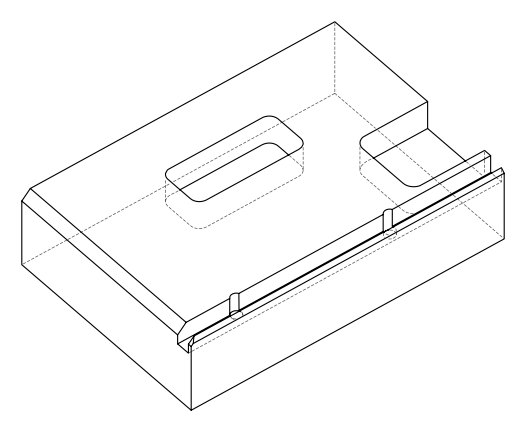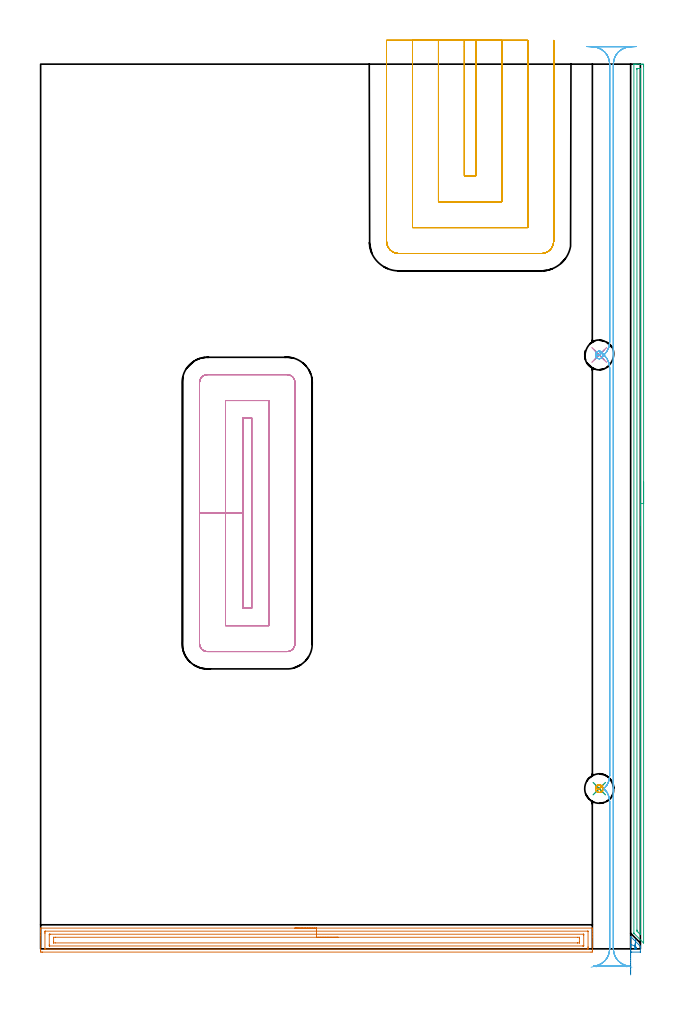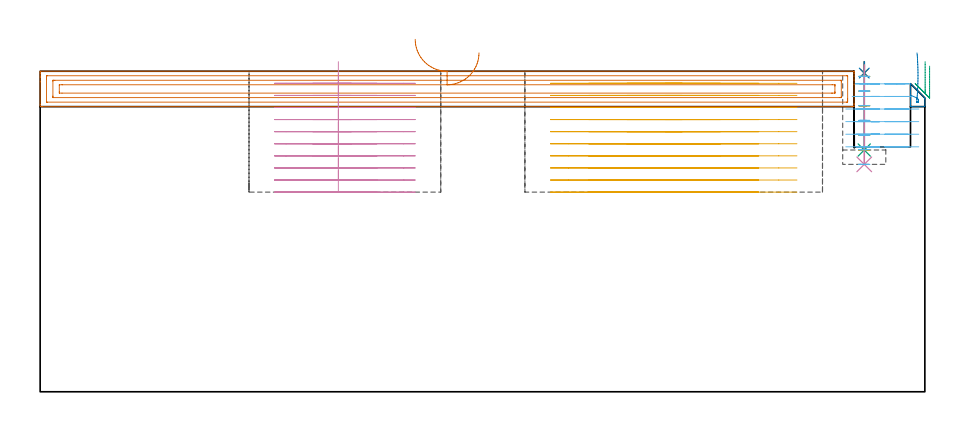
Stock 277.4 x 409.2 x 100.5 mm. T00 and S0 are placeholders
(PLAN: 12 operations, 4 tool changes, 65.9 min)
(1 SPOT_DRILL | STEP1POCKET | NXT0321_9005460120000 | 0.03 min | 2 mm3)
(2 SPOT_DRILL_1 | STEP1POCKET_1 | NXT0321_9005460120000 | 0.03 min | 2 mm3)
(3 DRILL_BLIND_HOLE_INTO_CENTER | STEP1POCKET | NXT0301_128 | 0.11 min | 2661 mm3)
(4 DRILL_BLIND_HOLE_INTO_CENTER_1 | STEP1POCKET_1 | NXT0301_128 | 0.13 min | 3168 mm3)
(5 MILL_ROUGH_BLIND_HOLE_CONTOUR | STEP1POCKET | NXT0201_013 | Spiral | 0.42 min | 872 mm3)
(6 MILL_ROUGH_BLIND_HOLE_CONTOUR_1 | STEP1POCKET_1 | NXT0201_013 | Spiral | 0.49 min | 1008 mm3)
(7 AREA_MILL | FG_CHAMFER_SURFACE | UGT0205_001 | 8.43 min | 16099 mm3)
(8 AREA_MILL_1 | FG_CHAMFER_SURFACE_1 | UGT0205_001 | 0.26 min | 655 mm3)
(9 AREA_MILL_2 | FG_CHAMFER_SURFACE_2 | UGT0205_001 | 6.64 min | 14135 mm3)
(10 MILL_RECTANGULAR_POCKET | POCKET_RECTANGULAR_STRAIGHT | NXT0201_012 | Follow Part, ap 4, ae 75% | 16.93 min | 323905 mm3)
(11 MILL_SLOT | SLOT_PARTIAL_RECTANGULAR | NXT0201_012 | Follow Part, ap 4, ae 75% | 21.58 min | 335040 mm3)
(12 MILL_RECTANGULAR_SLOT | SLOT_RECTANGULAR | NXT0201_012 | Follow Part, ap 4, ae 75% | 10.81 min | 162536 mm3)
(TOOL NXT0321_9005460120000 | NC Spot Drill, 142deg, 12mm, Carbide, Uncoated | D12 PA142 FL30 Z2)
(TOOL NXT0301_128 | Carbide Drill 12mm [861.1-1200-036A1-GP GC34] | D12 PA150 FL37.4 Z2)
(TOOL NXT0201_013 | ENDMILL 10mm | D10 FL30 Z4)
(TOOL UGT0205_001 | Chamfer Mill 20 x 3 x 45 deg. | D20 FL50 Z2)
(TOOL NXT0201_012 | ENDMILL 16mm [2P460-1600-NA 1630] | D16 FL38 Z6)
(OP 1 SPOT_DRILL)
G17 G21 G94 G90
T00 M6
G54
G17 G0 G90 X258.4 Y74.1 S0 M3
G43 Z110.5 H0
G94 G81 G98 Z99.919 F250. R103.5
G80
M5
M2
(OP 2 SPOT_DRILL_1)
G17 G21 G94 G90
T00 M6
G54
G17 G0 G90 X258.4 Y274.7 S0 M3
G43 Z110.5 H0
G94 G81 G98 Z99.919 F250. R103.5
G80
M5
M2
(OP 3 DRILL_BLIND_HOLE_INTO_CENTER)
G17 G21 G94 G90
T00 M6
G54
G17 G0 G90 X258.4 Y74.1 S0 M3
G43 Z110.5 H1
G94 G81 G98 Z75.8 F250. R102.5
G80
M5
M2
(OP 4 DRILL_BLIND_HOLE_INTO_CENTER_1)
G17 G21 G94 G90
T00 M6
G54
G17 G0 G90 X258.4 Y274.7 S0 M3
G43 Z110.5 H1
G94 G81 G98 Z71.3 F250. R102.5
G80
M5
M2
(OP 5 MILL_ROUGH_BLIND_HOLE_CONTOUR)
G17 G21 G94 G90
T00 M6
G54
G17 G0 G90 X258.4 Y74.1 S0 M3
G43 Z110.5 H0
Z98.883
G94 G3 X258.991 Y75.259 R0.73 F250.
X257.371 Y75.516 R1.159
X256.984 Y73.071 R1.75
X257.371 Y75.516 R-1.75
X257.178 Y74.294 R0.875
X258.4 Y74.1 R0.875
G0 Z94.267
G3 X258.991 Y75.259 R0.73
X257.371 Y75.516 R1.159
X256.984 Y73.071 R1.75
X257.371 Y75.516 R-1.75
X257.178 Y74.294 R0.875
X258.4 Y74.1 R0.875
G0 Z89.65
G3 X258.991 Y75.259 R0.73
X257.371 Y75.516 R1.159
X256.984 Y73.071 R1.75
X257.371 Y75.516 R-1.75
X257.178 Y74.294 R0.875
X258.4 Y74.1 R0.875
G0 Z85.033
G3 X258.991 Y75.259 R0.73
X257.371 Y75.516 R1.159
X256.984 Y73.071 R1.75
X257.371 Y75.516 R-1.75
X257.178 Y74.294 R0.875
X258.4 Y74.1 R0.875
G0 Z80.417
G3 X258.991 Y75.259 R0.73
X257.371 Y75.516 R1.159
X256.984 Y73.071 R1.75
X257.371 Y75.516 R-1.75
X257.178 Y74.294 R0.875
X258.4 Y74.1 R0.875
G0 Z75.8
G3 X258.991 Y75.259 R0.73
X257.371 Y75.516 R1.159
X256.984 Y73.071 R1.75
X257.371 Y75.516 R-1.75
X257.178 Y74.294 R0.875
X258.4 Y74.1 R0.875
G0 Z110.5
M5
M2
(OP 6 MILL_ROUGH_BLIND_HOLE_CONTOUR_1)
G17 G21 G94 G90
T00 M6
G54
G17 G0 G90 X258.4 Y274.7 S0 M3
G43 Z110.5 H0
Z98.9
G94 G3 X258.991 Y275.859 R0.73 F250.
X257.371 Y276.116 R1.159
X256.984 Y273.671 R1.75
X257.371 Y276.116 R-1.75
X257.178 Y274.894 R0.875
X258.4 Y274.7 R0.875
G0 Z94.3
G3 X258.991 Y275.859 R0.73
X257.371 Y276.116 R1.159
X256.984 Y273.671 R1.75
X257.371 Y276.116 R-1.75
X257.178 Y274.894 R0.875
X258.4 Y274.7 R0.875
G0 Z89.7
G3 X258.991 Y275.859 R0.73
X257.371 Y276.116 R1.159
X256.984 Y273.671 R1.75
X257.371 Y276.116 R-1.75
X257.178 Y274.894 R0.875
X258.4 Y274.7 R0.875
G0 Z85.1
G3 X258.991 Y275.859 R0.73
X257.371 Y276.116 R1.159
X256.984 Y273.671 R1.75
X257.371 Y276.116 R-1.75
X257.178 Y274.894 R0.875
X258.4 Y274.7 R0.875
G0 Z80.5
G3 X258.991 Y275.859 R0.73
X257.371 Y276.116 R1.159
X256.984 Y273.671 R1.75
X257.371 Y276.116 R-1.75
X257.178 Y274.894 R0.875
X258.4 Y274.7 R0.875
G0 Z75.9
G3 X258.991 Y275.859 R0.73
X257.371 Y276.116 R1.159
X256.984 Y273.671 R1.75
X257.371 Y276.116 R-1.75
X257.178 Y274.894 R0.875
X258.4 Y274.7 R0.875
G0 Z71.3
G3 X258.991 Y275.859 R0.73
X257.371 Y276.116 R1.159
X256.984 Y273.671 R1.75
X257.371 Y276.116 R-1.75
X257.178 Y274.894 R0.875
X258.4 Y274.7 R0.875
G0 Z110.5
M5
M2
(OP 7 AREA_MILL)
G17 G21 G94 G90
T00 M6
G54
G17 G0 G90 X117.6 Y9.6 S1061 M3
G43 Z110.5 H0
G94 G1 X117.638 Z109.628 F250.
X117.752 Z108.763
X117.941 Z107.912
X118.203 Z107.08
X118.537 Z106.274
X118.94 Z105.5
X119.408 Z104.764
X119.94 Z104.072
X120.529 Z103.429
X121.172 Z102.839
X121.864 Z102.308
X122.6 Z101.84
X123.374 Z101.437
X124.18 Z101.103
X125.012 Z100.841
X125.863 Z100.652
X126.728 Z100.538
X127.6 Z100.5
X255.018
X255.19 Y9.597 Z100.488
X255.194 Y9.527 Z100.419
X255.2 Y9.085 Z99.985
Y8.804 Z99.703
Y8.074 Z98.97
Y6.815 Z97.712
Y5.391 Z96.287
Y-0.604 Z90.294
X255.198 Y-0.869 Z90.029
X255.193 Y-1.491 Z89.406
X254.571 Y-1.5 Z89.4
X0.72
X0.629 Y-1.499 Z89.401
X0.007 Y-1.491 Z89.406
X0. Y-0.869 Z90.029
Y6.286 Z97.181
Y7.71 Z98.606
Y8.074 Z98.97
Y8.804 Z99.703
Y9.085 Z99.985
X0.006 Y9.527 Z100.419
X0.01 Y9.597 Z100.488
X0.182 Y9.6 Z100.5
X127.6
Y8.186 Z99.086
X252.894 Y8.185 Z99.085
X253.116 Y8.182 Z99.082
X253.175 Y8.179 Z99.079
X253.19 Y8.168 Z99.068
X253.196 Y8.134 Z99.034
X253.199 Y8.074 Z98.974
X253.2 Y0.92 Z91.82
X253.199 Y0.503 Z91.403
X253.194 Y0.026 Z90.926
X253.19 Y-0.072 Z90.828
X253.005 Y-0.081 Z90.819
X252.893 Y-0.085 Z90.815
X2.306
X2.084 Y-0.082 Z90.818
X2.024 Y-0.079 Z90.821
X2.01 Y-0.068 Z90.832
X2.004 Y-0.034 Z90.866
X2.001 Y0.026 Z90.926
X2. Y7.18 Z98.08
X2.001 Y7.597 Z98.497
X2.006 Y8.074 Z98.974
X2.01 Y8.172 Z99.072
X2.195 Y8.181 Z99.081
X2.307 Y8.185 Z99.085
X127.6 Y8.186 Z99.086
Y6.771 Z97.671
X250.994
X251.156 Y6.769 Z97.669
X251.182 Y6.767 Z97.667
X251.189 Y6.766 Z97.666
X251.192 Y6.738 Z97.638
X251.197 Y6.629 Z97.529
X251.199 Y6.492 Z97.392
X251.2 Y6.286 Z97.186
X251.199 Y1.609 Z92.509
X251.194 Y1.402 Z92.302
X251.19 Y1.345 Z92.245
X251.184 Y1.334 Z92.234
X251.175 Y1.333 Z92.233
X251.115 Y1.33 Z92.23
X250.994 Y1.329 Z92.229
X250.586 Y1.328 Z92.228
X4.206 Y1.329 Z92.229
X4.044 Y1.331 Z92.231
X4.018 Y1.332 Z92.232
X4.011 Y1.334 Z92.234
X4.008 Y1.361 Z92.261
X4.003 Y1.471 Z92.371
X4.001 Y1.608 Z92.508
X4. Y1.814 Z92.714
X4.001 Y6.491 Z97.391
X4.006 Y6.698 Z97.598
X4.01 Y6.755 Z97.655
X4.016 Y6.765 Z97.665
X4.025 Y6.767 Z97.667
X4.085 Y6.77 Z97.67
X4.206 Y6.771 Z97.671
X4.614
X127.6
Y5.357 Z96.257
X248.346
X249.172 Y5.352 Z96.252
X249.19 Y5.351 Z96.251
X249.193 Y5.33 Z96.23
X249.198 Y5.275 Z96.175
X249.199 Y5.165 Z96.065
X249.2 Y4.944 Z95.844
Y3.159 Z94.059
X249.199 Y2.936 Z93.836
X249.198 Y2.825 Z93.725
X249.193 Y2.77 Z93.67
X249.189 Y2.749 Z93.649
X249.167 Y2.747 Z93.647
X248.312 Y2.743 Z93.643
X248.277
X6.854
X6.028 Y2.748 Z93.648
X6.01 Y2.749 Z93.649
X6.006 Y2.77 Z93.67
X6.002 Y2.825 Z93.725
X6. Y2.935 Z93.835
Y3.156 Z94.056
X6.001 Y5.164 Z96.064
X6.002 Y5.275 Z96.175
X6.007 Y5.33 Z96.23
X6.011 Y5.351 Z96.251
X6.033 Y5.353 Z96.253
X6.888 Y5.357 Z96.257
X6.923
X127.6
X128.472 Z96.295
X129.336 Z96.409
X130.188 Z96.598
X131.02 Z96.86
X131.826 Z97.194
X132.6 Z97.597
X133.336 Z98.066
X134.028 Z98.597
X134.671 Z99.186
X135.26 Z99.829
X135.791 Z100.521
X136.26 Z101.257
X136.663 Z102.031
X136.997 Z102.837
X137.259 Z103.669
X137.448 Z104.521
X137.562 Z105.386
X137.6 Z106.257
G0 Z110.5
M5
M2
(OP 8 AREA_MILL_1)
G17 G21 G94 G90
T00 M6
G54
G17 G0 G90 X272.9 Y-12.042 S1061 M3
G43 Z110.5 H0
Z92.999
G94 G1 Y-11.399 Z92.409 F250.
Y-10.707 Z91.878
Y-9.971 Z91.409
Y-9.197 Z91.007
Y-8.391 Z90.673
Y-7.559 Z90.41
Y-6.708 Z90.222
Y-5.843 Z90.108
Y-4.971 Z90.07
Y-4.1 Z90.108
Y-3.235 Z90.222
Y-2.383 Z90.41
Y-1.551 Z90.673
Y-0.745 Z91.007
Y0.029 Z91.409
Y0.765 Z91.878
Y1.457 Z92.409
Y2.1 Z92.999
Y5.64 Z96.538
X272.903 Y5.69 Z96.588
X272.905 Y5.692 Z96.589
X272.909 Z96.59
X274.266 Y4.334 Z95.233
X277.212 Y1.388 Z92.287
X277.381 Y1.215 Z92.112
X277.39 Y1.202 Z92.1
X277.4 Y0.932 Z91.83
X277.399 Y-1.492 Z89.406
X277.359 Y-1.5 Z89.4
X273.383
X272.907 Y-1.491 Z89.405
X272.903 Y-1.478 Z89.417
X272.9 Y-0.998 Z89.897
Y0.772 Z91.666
Y1.576 Z92.475
Y1.657 Z92.556
Y2.1 Z92.999
X274.93 Y1.208 Z92.108
X275.15 Y0.995 Z91.895
X275.367 Y0.772 Z91.672
X275.39 Y0.739 Z91.639
X275.394 Y0.709 Z91.609
X275.398 Y0.647 Z91.547
X275.4 Y0.522 Z91.422
X275.398 Y0.272 Z91.172
X275.395 Y0.105 Z91.005
X275.39 Y-0.028 Z90.872
X275.382 Y-0.08 Z90.82
X275.123 Y-0.085 Z90.815
X274.946 Y-0.08 Z90.82
X274.91 Y-0.079 Z90.821
X274.905 Y-0.054 Z90.846
X274.902 Y-0.025 Z90.875
X274.901 Y0.005 Z90.905
X274.9 Y0.137 Z91.037
X274.905 Y0.772 Z91.672
X274.909 Y1.014 Z91.914
X274.93 Y1.208 Z92.108
X274.995 Y1.796 Z92.75
X275.053 Y2.326 Z93.44
X275.104 Y2.794 Z94.175
X275.148 Y3.197 Z94.947
X275.185 Y3.531 Z95.752
X275.213 Y3.795 Z96.584
X275.234 Y3.985 Z97.435
X275.247 Y4.1 Z98.299
X275.251 Y4.141 Z99.171
X275.247 Y4.106 Z100.042
X275.235 Y3.995 Z100.908
X275.215 Y3.81 Z101.76
X275.187 Y3.552 Z102.593
X275.151 Y3.222 Z103.4
X275.107 Y2.824 Z104.175
X275.056 Y2.36 Z104.912
X274.999 Y1.834 Z105.606
X274.935 Y1.25 Z106.251
G0 Z110.5
M5
M2
(OP 9 AREA_MILL_2)
G17 G21 G94 G90
T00 M6
G54
G17 G0 G90 X278.9 Y215.95 S1061 M3
G43 Z110.5 H0
Z102.1
G94 G1 Y215.912 Z101.228 F250.
Y215.798 Z100.364
Y215.609 Z99.512
Y215.347 Z98.68
Y215.013 Z97.874
Y214.61 Z97.1
Y214.142 Z96.364
Y213.61 Z95.672
Y213.021 Z95.029
Y212.378 Z94.44
Y211.686 Z93.909
Y210.95 Z93.44
Y210.176 Z93.037
Y209.37 Z92.703
Y208.538 Z92.441
Y207.687 Z92.252
Y206.822 Z92.138
Y205.95 Z92.1
X278.899 Y2.842 Z92.101
X278.895 Y2.716 Z92.103
X278.859 Y2.748 Z92.139
X278.738 Y2.863 Z92.261
X274.579 Y7.021 Z96.42
X274.412 Y7.191 Z96.581
X274.404 Y7.204 Z96.589
X274.4 Y7.325 Z96.6
Y409.037
X274.402 Y409.192 Z96.588
X274.415 Y409.2 Z96.576
X274.751 Z96.248
X275.123 Z95.876
X275.766 Z95.229
X276.972 Z94.025
X277.534 Z93.46
X278.136 Z92.859
X278.417 Y409.197 Z92.578
X278.891 Y409.191 Z92.105
X278.894 Y409.072 Z92.103
X278.898 Y408.591 Z92.102
X278.9 Y408.104 Z92.1
Y205.95
X277.486 Z93.514
Y6.88
X277.485 Y6.708 Z93.515
X277.483 Y6.623 Z93.517
X277.48 Y6.584 Z93.52
X277.479 Y6.583 Z93.521
X277.465 Y6.592 Z93.535
X277.376 Y6.677 Z93.624
X277.17 Y6.88 Z93.83
X276.65 Y7.4 Z94.35
X276.28 Y7.772 Z94.72
X275.901 Y8.161 Z95.099
X275.821 Y8.252 Z95.179
X275.819 Y8.301 Z95.181
X275.816 Y8.406 Z95.184
X275.814 Y8.617 Z95.186
Y8.665
Y406.806
X275.815 Y407.017 Z95.185
X275.817 Y407.122 Z95.183
X275.821 Y407.173 Z95.179
X275.823 Y407.19 Z95.177
X275.87 Y407.192 Z95.13
X276.261 Y407.199 Z94.739
X276.65 Z94.35
X277.145 Y407.198 Z93.855
X277.371 Y407.194 Z93.629
X277.476 Y407.19 Z93.524
X277.485 Y406.855 Z93.515
Y406.806
X277.486 Y205.95 Z93.514
Y205.078 Z93.552
Y204.214 Z93.666
Y203.362 Z93.855
Y202.53 Z94.117
Y201.724 Z94.451
Y200.95 Z94.854
Y200.214 Z95.323
Y199.522 Z95.854
Y198.879 Z96.443
Y198.29 Z97.086
Y197.758 Z97.778
Y197.29 Z98.514
Y196.887 Z99.288
Y196.553 Z100.094
Y196.291 Z100.926
Y196.102 Z101.778
Y195.988 Z102.643
Y195.95 Z103.514
G0 Z110.5
M5
M2
(OP 10 MILL_RECTANGULAR_POCKET)
G17 G21 G94 G90
T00 M6
G54
G17 G0 G90 X93.5 Y226.891 S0 M3
G43 Z110.5 H1
Z103.5
G94 G1 Y201.55 Z96.71 F250.
Y157.5 F500.
X97.6
Y245.6
X93.5
Y201.55
X85.5
Y149.5
X105.6
Y253.6
X85.5
Y201.55
X73.5
Y141.1
G3 X77.1 Y137.5 R3.6
G1 X114.
G3 X117.6 Y141.1 R3.6
G1 Y262.
G3 X114. Y265.6 R3.6
G1 X77.1
G3 X73.5 Y262. R3.6
G1 Y201.55
Y200.55
G0 X93.5 Y226.891 Z99.71
G1 Y201.55 Z92.92 F250.
Y157.5 F500.
X97.6
Y245.6
X93.5
Y201.55
X85.5
Y149.5
X105.6
Y253.6
X85.5
Y201.55
X73.5
Y141.1
G3 X77.1 Y137.5 R3.6
G1 X114.
G3 X117.6 Y141.1 R3.6
G1 Y262.
G3 X114. Y265.6 R3.6
G1 X77.1
G3 X73.5 Y262. R3.6
G1 Y201.55
Y200.55
G0 X93.5 Y226.891 Z95.92
G1 Y201.55 Z89.13 F250.
Y157.5 F500.
X97.6
Y245.6
X93.5
Y201.55
X85.5
Y149.5
X105.6
Y253.6
X85.5
Y201.55
X73.5
Y141.1
G3 X77.1 Y137.5 R3.6
G1 X114.
G3 X117.6 Y141.1 R3.6
G1 Y262.
G3 X114. Y265.6 R3.6
G1 X77.1
G3 X73.5 Y262. R3.6
G1 Y201.55
Y200.55
G0 X93.5 Y226.891 Z92.13
G1 Y201.55 Z85.34 F250.
Y157.5 F500.
X97.6
Y245.6
X93.5
Y201.55
X85.5
Y149.5
X105.6
Y253.6
X85.5
Y201.55
X73.5
Y141.1
G3 X77.1 Y137.5 R3.6
G1 X114.
G3 X117.6 Y141.1 R3.6
G1 Y262.
G3 X114. Y265.6 R3.6
G1 X77.1
G3 X73.5 Y262. R3.6
G1 Y201.55
Y200.55
G0 X93.5 Y226.891 Z88.34
G1 Y201.55 Z81.55 F250.
Y157.5 F500.
X97.6
Y245.6
X93.5
Y201.55
X85.5
Y149.5
X105.6
Y253.6
X85.5
Y201.55
X73.5
Y141.1
G3 X77.1 Y137.5 R3.6
G1 X114.
G3 X117.6 Y141.1 R3.6
G1 Y262.
G3 X114. Y265.6 R3.6
G1 X77.1
G3 X73.5 Y262. R3.6
G1 Y201.55
Y200.55
G0 X93.5 Y226.891 Z84.55
G1 Y201.55 Z77.76 F250.
Y157.5 F500.
X97.6
Y245.6
X93.5
Y201.55
X85.5
Y149.5
X105.6
Y253.6
X85.5
Y201.55
X73.5
Y141.1
G3 X77.1 Y137.5 R3.6
G1 X114.
G3 X117.6 Y141.1 R3.6
G1 Y262.
G3 X114. Y265.6 R3.6
G1 X77.1
G3 X73.5 Y262. R3.6
G1 Y201.55
Y200.55
G0 X93.5 Y226.891 Z80.76
G1 Y201.55 Z73.97 F250.
Y157.5 F500.
X97.6
Y245.6
X93.5
Y201.55
X85.5
Y149.5
X105.6
Y253.6
X85.5
Y201.55
X73.5
Y141.1
G3 X77.1 Y137.5 R3.6
G1 X114.
G3 X117.6 Y141.1 R3.6
G1 Y262.
G3 X114. Y265.6 R3.6
G1 X77.1
G3 X73.5 Y262. R3.6
G1 Y201.55
Y200.55
G0 X93.5 Y226.891 Z76.97
G1 Y201.55 Z70.18 F250.
Y157.5 F500.
X97.6
Y245.6
X93.5
Y201.55
X85.5
Y149.5
X105.6
Y253.6
X85.5
Y201.55
X73.5
Y141.1
G3 X77.1 Y137.5 R3.6
G1 X114.
G3 X117.6 Y141.1 R3.6
G1 Y262.
G3 X114. Y265.6 R3.6
G1 X77.1
G3 X73.5 Y262. R3.6
G1 Y201.55
Y200.55
G0 X93.5 Y226.891 Z73.18
G1 Y201.55 Z66.39 F250.
Y157.5 F500.
X97.6
Y245.6
X93.5
Y201.55
X85.5
Y149.5
X105.6
Y253.6
X85.5
Y201.55
X73.5
Y141.1
G3 X77.1 Y137.5 R3.6
G1 X114.
G3 X117.6 Y141.1 R3.6
G1 Y262.
G3 X114. Y265.6 R3.6
G1 X77.1
G3 X73.5 Y262. R3.6
G1 Y201.55
Y200.55
G0 X93.5 Y226.891 Z69.39
G1 Y201.55 Z62.6 F250.
Y157.5 F500.
X97.6
Y245.6
X93.5
Y201.55
X85.5
Y149.5
X105.6
Y253.6
X85.5
Y201.55
X73.5
Y141.1
G3 X77.1 Y137.5 R3.6
G1 X114.
G3 X117.6 Y141.1 R3.6
G1 Y262.
G3 X114. Y265.6 R3.6
G1 X77.1
G3 X73.5 Y262. R3.6
G1 Y201.55
Y200.55
G0 Z110.5
M5
M2
(OP 11 MILL_SLOT)
G17 G21 G94 G90
T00 M6
G54
G17 G0 G90 X196. Y420.2 S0 M3
G43 Z110.5 H1
Z96.71
G94 G1 Y417.2 F250.
Y357.6 F500.
X201.3
Y417.2
Y420.2 F250.
X184.
Y417.2
Y345.6 F500.
X213.3
Y417.2
Y420.2 F250.
X172.
Y417.2
Y333.6 F500.
X225.3
Y417.2
Y420.2 F250.
X160.
Y417.2
Y327.3 F500.
G3 X165.7 Y321.6 R5.7
G1 X231.6
G3 X237.3 Y327.3 R5.7
G1 Y417.2
Y420.2 F250.
G0 X196. Z92.92
G1 Y417.2
Y357.6 F500.
X201.3
Y417.2
Y420.2 F250.
X184.
Y417.2
Y345.6 F500.
X213.3
Y417.2
Y420.2 F250.
X172.
Y417.2
Y333.6 F500.
X225.3
Y417.2
Y420.2 F250.
X160.
Y417.2
Y327.3 F500.
G3 X165.7 Y321.6 R5.7
G1 X231.6
G3 X237.3 Y327.3 R5.7
G1 Y417.2
Y420.2 F250.
G0 X196. Z89.13
G1 Y417.2
Y357.6 F500.
X201.3
Y417.2
Y420.2 F250.
X184.
Y417.2
Y345.6 F500.
X213.3
Y417.2
Y420.2 F250.
X172.
Y417.2
Y333.6 F500.
X225.3
Y417.2
Y420.2 F250.
X160.
Y417.2
Y327.3 F500.
G3 X165.7 Y321.6 R5.7
G1 X231.6
G3 X237.3 Y327.3 R5.7
G1 Y417.2
Y420.2 F250.
G0 X196. Z85.34
G1 Y417.2
Y357.6 F500.
X201.3
Y417.2
Y420.2 F250.
X184.
Y417.2
Y345.6 F500.
X213.3
Y417.2
Y420.2 F250.
X172.
Y417.2
Y333.6 F500.
X225.3
Y417.2
Y420.2 F250.
X160.
Y417.2
Y327.3 F500.
G3 X165.7 Y321.6 R5.7
G1 X231.6
G3 X237.3 Y327.3 R5.7
G1 Y417.2
Y420.2 F250.
G0 X196. Z81.55
G1 Y417.2
Y357.6 F500.
X201.3
Y417.2
Y420.2 F250.
X184.
Y417.2
Y345.6 F500.
X213.3
Y417.2
Y420.2 F250.
X172.
Y417.2
Y333.6 F500.
X225.3
Y417.2
Y420.2 F250.
X160.
Y417.2
Y327.3 F500.
G3 X165.7 Y321.6 R5.7
G1 X231.6
G3 X237.3 Y327.3 R5.7
G1 Y417.2
Y420.2 F250.
G0 X196. Z77.76
G1 Y417.2
Y357.6 F500.
X201.3
Y417.2
Y420.2 F250.
X184.
Y417.2
Y345.6 F500.
X213.3
Y417.2
Y420.2 F250.
X172.
Y417.2
Y333.6 F500.
X225.3
Y417.2
Y420.2 F250.
X160.
Y417.2
Y327.3 F500.
G3 X165.7 Y321.6 R5.7
G1 X231.6
G3 X237.3 Y327.3 R5.7
G1 Y417.2
Y420.2 F250.
G0 X196. Z73.97
G1 Y417.2
Y357.6 F500.
X201.3
Y417.2
Y420.2 F250.
X184.
Y417.2
Y345.6 F500.
X213.3
Y417.2
Y420.2 F250.
X172.
Y417.2
Y333.6 F500.
X225.3
Y417.2
Y420.2 F250.
X160.
Y417.2
Y327.3 F500.
G3 X165.7 Y321.6 R5.7
G1 X231.6
G3 X237.3 Y327.3 R5.7
G1 Y417.2
Y420.2 F250.
G0 X196. Z70.18
G1 Y417.2
Y357.6 F500.
X201.3
Y417.2
Y420.2 F250.
X184.
Y417.2
Y345.6 F500.
X213.3
Y417.2
Y420.2 F250.
X172.
Y417.2
Y333.6 F500.
X225.3
Y417.2
Y420.2 F250.
X160.
Y417.2
Y327.3 F500.
G3 X165.7 Y321.6 R5.7
G1 X231.6
G3 X237.3 Y327.3 R5.7
G1 Y417.2
Y420.2 F250.
G0 X196. Z66.39
G1 Y417.2
Y357.6 F500.
X201.3
Y417.2
Y420.2 F250.
X184.
Y417.2
Y345.6 F500.
X213.3
Y417.2
Y420.2 F250.
X172.
Y417.2
Y333.6 F500.
X225.3
Y417.2
Y420.2 F250.
X160.
Y417.2
Y327.3 F500.
G3 X165.7 Y321.6 R5.7
G1 X231.6
G3 X237.3 Y327.3 R5.7
G1 Y417.2
Y420.2 F250.
G0 X196. Z62.6
G1 Y417.2
Y357.6 F500.
X201.3
Y417.2
Y420.2 F250.
X184.
Y417.2
Y345.6 F500.
X213.3
Y417.2
Y420.2 F250.
X172.
Y417.2
Y333.6 F500.
X225.3
Y417.2
Y420.2 F250.
X160.
Y417.2
Y327.3 F500.
G3 X165.7 Y321.6 R5.7
G1 X231.6
G3 X237.3 Y327.3 R5.7
G1 Y417.2
Y420.2 F250.
G0 Z110.5
M5
M2
(OP 12 MILL_RECTANGULAR_SLOT)
G17 G21 G94 G90
T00 M6
G54
G17 G0 G90 X271.181 Y-8.369 S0 M3
G43 Z110.5 H1
Z96.55
G94 G1 X268.642 Y-6.772 F250.
G2 X264.9 Y0. R8. F500.
G1 Y409.2
G2 X272.5 Y417.19 R8.
G1 Y417.2
X255.6
Y417.19
G2 X263.2 Y409.2 R8.
G1 Y280.643
G2 X260.555 Y274.7 R8.
X263.2 Y268.757 R8.
G1 Y80.043
G2 X260.555 Y74.1 R8.
X263.2 Y68.157 R8.
G1 Y0.
G2 X259.46 Y-6.772 R8.
G1 X256.92 Y-8.369 F250.
G0 X273.474 Y-8.525 Z92.6
G1 X270.601 Y-7.662
G2 X264.9 Y0. R8. F500.
G1 Y409.2
G2 X272.5 Y417.19 R8.
G1 Y417.2
X255.6
Y417.19
G2 X263.2 Y409.2 R8.
G1 Y280.643
G2 X260.555 Y274.7 R8.
X263.2 Y268.757 R8.
G1 Y80.043
G2 X260.555 Y74.1 R8.
X263.2 Y68.157 R8.
G1 Y0.
G2 X257.49 Y-7.665 R8.
G1 X254.615 Y-8.524 F250.
G0 Z110.5
X252.604 Y417.34
Z88.65
G1 X255.6 Y417.19
G2 X263.2 Y409.2 R8. F500.
G1 Y280.643
G2 X260.555 Y274.7 R8.
X263.2 Y268.757 R8.
G1 Y80.043
G2 X260.555 Y74.1 R8.
X263.2 Y68.157 R8.
G1 Y0.
G2 X255.892 Y-7.97 R8.
G1 Y-8.
X272.208
Y-7.97
G2 X264.9 Y0. R8.
G1 Y409.2
G2 X272.5 Y417.19 R8.
G1 X275.496 Y417.34 F250.
G0 X252.604 Z84.7
G1 X255.6 Y417.19
G2 X263.2 Y409.2 R8. F500.
G1 Y280.643
G2 X260.555 Y274.7 R8.
X263.2 Y268.757 R8.
G1 Y80.043
G2 X260.555 Y74.1 R8.
X263.2 Y68.157 R8.
G1 Y0.
G2 X255.892 Y-7.97 R8.
G1 Y-8.
X272.208
Y-7.97
G2 X264.9 Y0. R8.
G1 Y409.2
G2 X272.5 Y417.19 R8.
G1 X275.496 Y417.34 F250.
G0 X252.604 Z80.75
G1 X255.6 Y417.19
G2 X263.2 Y409.2 R8. F500.
G1 Y280.643
G2 X260.555 Y274.7 R8.
X263.2 Y268.757 R8.
G1 Y80.043
G2 X260.555 Y74.1 R8.
X263.2 Y68.157 R8.
G1 Y0.
G2 X255.892 Y-7.97 R8.
G1 Y-8.
X272.208
Y-7.97
G2 X264.9 Y0. R8.
G1 Y409.2
G2 X272.5 Y417.19 R8.
G1 X275.496 Y417.34 F250.
G0 X252.604 Z76.8
G1 X255.6 Y417.19
G2 X263.2 Y409.2 R8. F500.
G1 Y280.643
G2 X260.555 Y274.7 R8.
X263.2 Y268.757 R8.
G1 Y80.043
G2 X260.555 Y74.1 R8.
X263.2 Y68.157 R8.
G1 Y0.
G2 X255.892 Y-7.97 R8.
G1 Y-8.
X272.208
Y-7.97
G2 X264.9 Y0. R8.
G1 Y409.2
G2 X272.5 Y417.19 R8.
G1 X275.496 Y417.34 F250.
G0 Z110.5
M5
M2
